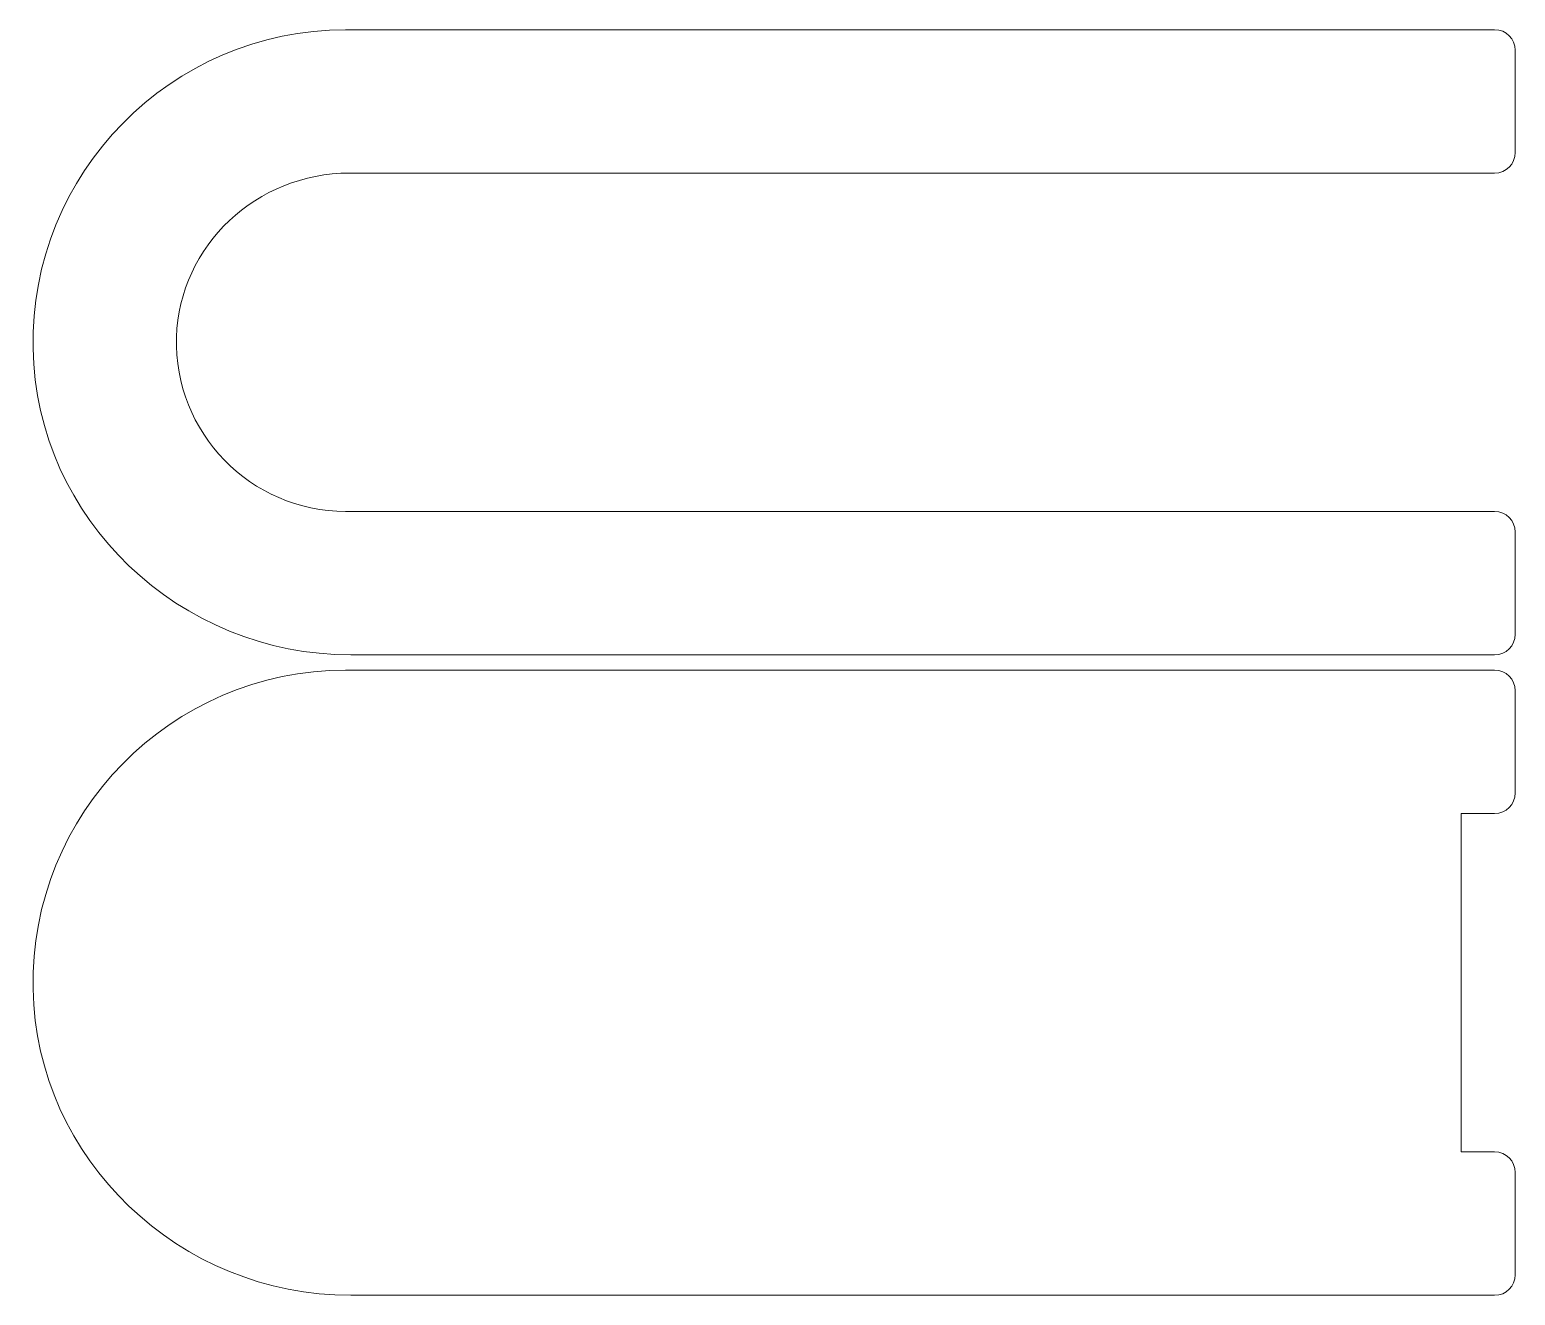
# Model space of a CAD drawing. Header units: inches. Extents: x 0.42 to 3.58, y -2.67 to 0.03.
import ezdxf

# ---------------------------------------------------------------- set-up
doc = ezdxf.new("R2010")
doc.units = ezdxf.units.IN
doc.header["$MEASUREMENT"] = 0
doc.layers.add('Boook', color=7, linetype='Continuous', lineweight=0)

msp = doc.modelspace()

# ---------------------------------------------------------------- linework, layer by layer
at = {"layer": 'Boook', "color": 18, "lineweight": 18, "true_color": 0x000000}
msp.add_open_spline([(3.5375, -1.3015), (3.5375, -1.3015), (1.1013, -1.3015), (1.1013, -1.3015), (0.7366, -1.3015), (0.4311, -1.013), (0.4242, -0.6484), (0.4171, -0.2753), (0.7186, 0.0305), (1.0901, 0.0305), (1.0901, 0.0305), (3.5375, 0.0305), (3.5375, 0.0305), (3.5618, 0.0305), (3.5814, 0.0108), (3.5814, -0.0134), (3.5814, -0.0134), (3.5814, -0.2311), (3.5814, -0.2311), (3.5814, -0.2554), (3.5618, -0.275), (3.5375, -0.275), (3.5375, -0.275), (1.0978, -0.275), (1.0978, -0.275), (0.9016, -0.275), (0.7356, -0.4285), (0.7298, -0.6246), (0.7237, -0.8283), (0.8877, -0.9959), (1.0901, -0.9959), (1.0901, -0.9959), (3.5375, -0.9959), (3.5375, -0.9959), (3.5618, -0.9959), (3.5814, -1.0156), (3.5814, -1.0399), (3.5814, -1.0399), (3.5814, -1.2575), (3.5814, -1.2575), (3.5814, -1.2818), (3.5618, -1.3015), (3.5375, -1.3015)], degree=3, knots=[0, 0, 0, 0, 1, 1, 1, 2, 2, 2, 3, 3, 3, 4, 4, 4, 5, 5, 5, 6, 6, 6, 7, 7, 7, 8, 8, 8, 9, 9, 9, 10, 10, 10, 11, 11, 11, 12, 12, 12, 13, 13, 13, 14, 14, 14, 14], dxfattribs=at)
at = {"layer": 'Boook', "color": 98, "lineweight": 18, "true_color": 0x006400}
msp.add_open_spline([(3.5375, -1.6396), (3.5618, -1.6396), (3.5814, -1.6199), (3.5814, -1.5956), (3.5814, -1.5956), (3.5814, -1.3779), (3.5814, -1.3779), (3.5814, -1.3537), (3.5618, -1.334), (3.5375, -1.334), (3.5375, -1.334), (1.0901, -1.334), (1.0901, -1.334), (0.7186, -1.334), (0.4171, -1.6398), (0.4242, -2.0129), (0.4311, -2.3775), (0.7366, -2.666), (1.1013, -2.666), (1.1013, -2.666), (3.5375, -2.666), (3.5375, -2.666), (3.5618, -2.666), (3.5814, -2.6463), (3.5814, -2.6221), (3.5814, -2.6221), (3.5814, -2.4044), (3.5814, -2.4044), (3.5814, -2.3801), (3.5618, -2.3604), (3.5375, -2.3604), (3.5375, -2.3604), (3.4663, -2.3604), (3.4663, -2.3604), (3.4663, -2.3604), (3.4663, -1.6396), (3.4663, -1.6396), (3.4663, -1.6396), (3.5375, -1.6396), (3.5375, -1.6396)], degree=3, knots=[0, 0, 0, 0, 1, 1, 1, 2, 2, 2, 3, 3, 3, 4, 4, 4, 5, 5, 5, 6, 6, 6, 7, 7, 7, 8, 8, 8, 9, 9, 9, 10, 10, 10, 11, 11, 11, 12, 12, 12, 13, 13, 13, 13], dxfattribs=at)

doc.saveas('drawing.dxf')
